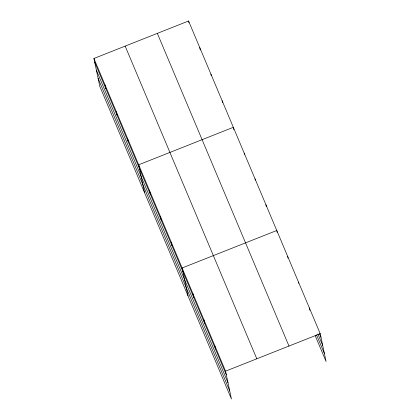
<?xml version="1.0" encoding="UTF-8"?>
<svg xmlns="http://www.w3.org/2000/svg" width="420" height="420" viewBox="0 0 420 420"><rect width="100%" height="100%" fill="white"/><g stroke="black" fill="none" stroke-linecap="round" stroke-linejoin="round"><path stroke-width="0.63" d="M93.917 58.48L225.561 371.159L231.43 399L99.787 86.326L93.917 58.48L188.57 21L320.213 333.674L326.083 361.52L315.221 335.722M225.561 371.159L320.213 333.674M319.473 333.743L320.985 337.344M317.872 333.921L322.67 345.319M316.57 334.945L324.403 353.54M157.337 33.369L288.981 346.043M125.155 46.111L256.798 358.79M94.689 62.15L226.333 374.824M96.374 70.124L228.013 382.804M98.107 78.346L229.745 391.02M309.356 307.881L309.871 310.322M298.494 282.082L298.751 283.306M287.632 256.289L288.02 258.122M277.158 232.328L276.775 230.491L182.117 267.976L187.987 295.817M265.913 204.697L266.296 206.53M255.05 178.899L255.308 180.122M244.193 153.106L244.451 154.329M233.846 129.754L233.331 127.312L138.679 164.792L144.543 192.633M222.138 100.732L222.527 102.564M210.95 74.156L211.208 75.374M199.763 47.576L200.277 50.022M188.57 21L188.958 22.832M214.699 345.361L215.471 349.025M203.842 319.568L204.614 323.232M192.98 293.769L193.751 297.433M171.26 242.177L172.032 245.842M160.398 216.384L161.17 220.048M149.536 190.585L150.308 194.255M127.486 138.212L128.258 141.881M116.298 111.636L117.07 115.301M105.11 85.061L105.882 88.725"/></g></svg>
